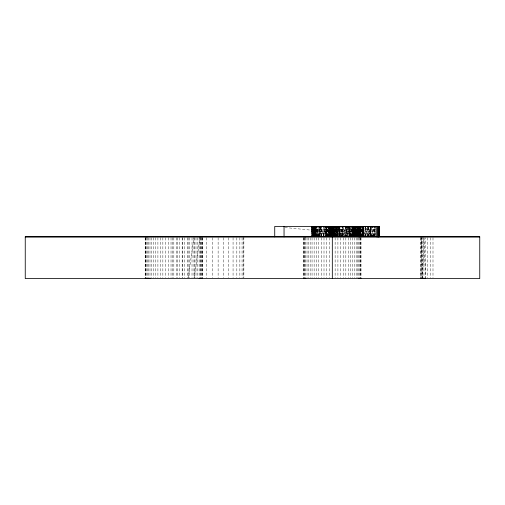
<?xml version="1.0" encoding="UTF-8"?>
<svg xmlns="http://www.w3.org/2000/svg" width="505" height="505" viewBox="0 0 505 505"><rect width="100%" height="100%" fill="white"/><g stroke="black" fill="none" stroke-linecap="round" stroke-linejoin="round"><path stroke-width="0.38" stroke-dasharray="2.52 1.89" d="M311.863 227.181L311.699 236.119L311.686 227.181L312.128 236.119L311.939 227.181M312.166 236.119L312.166 227.181M312.349 236.864L312.349 227.181L311.894 236.119M312.873 227.181L312.873 236.119L312.873 227.181L312.223 236.119M313.1 236.119L313.119 227.181M313.258 236.119L313.289 227.181M313.605 236.119L313.605 227.181M314.299 236.119L314.299 227.181M314.804 227.181L314.804 236.119L315.619 227.181M315.436 236.119L315.436 227.181L315.48 236.119L315.347 227.181L314.558 236.119M316.553 236.119L316.553 227.181L315.751 236.119M316.635 236.119L316.673 227.181M317.247 236.119L317.254 227.181M317.841 236.119L317.784 227.181M318.15 236.119L318.15 227.181M319.015 236.119L319.015 227.181M319.368 236.119L319.368 227.181M319.507 236.119L319.507 227.181M319.88 236.119L319.88 227.181M321.382 236.119L321.363 227.181M321.66 236.119L321.66 227.181L320.46 236.119M321.818 236.119L321.818 227.181M323.339 236.119L323.339 227.181M325.656 236.119L325.656 227.181M326.085 227.181L326.18 236.864L326.041 227.181M326.697 236.864L326.697 227.181M326.741 236.119L326.741 227.181L325.22 236.119M326.905 236.119L326.905 227.181M327.07 236.119L327.07 227.181M327.461 236.119L327.518 227.181M327.726 236.119L327.726 227.181M329.045 236.119L329.045 227.181M329.374 236.864L329.399 227.181L329.399 236.119M330.005 236.119L329.815 226.436M330.156 236.119L330.156 227.181M330.32 236.119L330.32 227.181M330.762 236.119L330.731 227.181M331.463 236.119L331.463 227.181L331.886 236.119L331.968 227.181L332.46 236.119L332.41 227.181L330.958 236.119L330.882 227.181L330.939 236.864M331.135 236.119L331.192 227.181M331.324 227.181L331.324 236.119L331.027 226.436M331.583 236.119L331.583 227.181M331.703 236.119L331.703 227.181M332.019 236.119L332.019 227.181L332.921 236.119M332.132 236.119L332.132 227.181M332.517 236.119L332.517 227.181L332.505 236.864M332.833 227.181L332.833 236.119L332.41 226.436M333.224 236.864L333.218 227.181M333.47 236.119L333.47 227.181M333.71 227.181L333.71 236.119L332.902 227.181M333.95 236.119L333.95 227.181M334.051 227.181L334.07 236.119L334.922 227.181L334.992 236.119M334.133 227.181L334.108 236.119L333.773 226.436M334.43 236.119L334.43 227.181M334.537 236.119L334.537 227.181M334.626 236.119L334.626 227.181M335.049 236.119L335.049 227.181M335.478 236.119L335.478 227.181M335.913 236.119L335.913 227.181M335.989 236.119L335.989 227.181M336.122 236.119L336.122 227.181M336.576 236.864L336.576 227.181L336.595 236.119M337.062 236.119L337.069 227.181L335.15 236.119M337.889 236.119L337.889 227.181M338.432 236.119L338.432 227.181M339.089 236.119L339.089 227.181M339.48 236.119L339.48 227.181M339.878 236.119L339.878 227.181M340.963 236.119L340.963 227.181M341.045 236.119L341.045 227.181M341.816 236.119L341.816 227.181M342.194 236.119L342.194 227.181M342.314 236.119L342.314 227.181M342.649 236.119L342.649 227.181M343.716 236.119L343.716 227.181M344.82 236.119L344.82 227.181M345.18 236.119L345.13 227.181M349.302 227.181L349.302 236.119L349.302 226.436M351.265 236.119L351.272 227.181M351.96 236.119L351.96 227.181M352.357 236.119L352.357 227.181L351.354 236.119M354.352 236.864L354.352 227.181L353.494 236.119M354.447 227.181L354.447 236.119L354.441 227.181L355.286 236.119M354.491 227.181L354.491 236.119L355.539 227.181M355.621 236.119L355.621 227.181M355.672 227.181L355.672 236.119L356.574 227.181M356.158 236.119L356.158 227.181M356.764 227.181L356.7 236.119L357.452 227.181M357.161 236.119L357.199 227.181M358.272 236.864L358.272 227.181M358.973 236.119L358.973 227.181M359.276 236.864L359.453 227.181L359.181 236.119L358.55 227.181M359.446 227.181L359.484 236.119L359.535 227.181M359.913 236.864L359.913 227.181M360.103 236.119L360.103 227.181M360.216 236.119L360.216 227.181M361.125 236.119L361.125 227.181M361.46 236.119L361.46 227.181M361.965 236.119L361.965 227.181M362.072 236.864L362.072 227.181M362.533 227.181L362.565 236.119L362.956 226.436M362.615 236.119L362.615 227.181M362.723 236.119L362.723 227.181M362.956 236.864L362.956 227.181M363.082 236.119L363.082 227.181M363.234 227.181L363.234 236.864L363.436 227.181L363.36 236.119L363.101 227.181M365.431 236.119L365.431 227.181M367.369 236.119L367.369 227.181M368.126 227.181L368.126 236.119L368.145 227.181M369.66 236.119L369.66 227.181M370.733 236.119L370.733 227.181M371.383 236.119L371.383 227.181M372.538 236.119L372.538 227.181M373.138 236.119L373.138 227.181M373.435 236.119L373.435 227.181M374.565 236.119L374.565 227.181M326.091 236.119L326.173 227.181L326.205 236.119L326.577 227.181L326.609 236.864M326.615 236.119L326.729 227.181M422.571 236.864L422.571 277.775L421.599 237.647L420.987 277.775L420.981 237.647M362.975 236.119L363.234 226.436M312.368 236.119L312.664 227.181L314.173 236.119M422.603 277.775L423.929 237.647L425.671 277.775L425.702 237.647M358.853 236.119L359.137 227.181M360.374 236.119L360.74 226.436M312.721 236.119L313.119 226.436M359.945 236.119L360.343 226.436M362.104 236.119L362.565 226.436M338.994 236.119L339.48 226.436M358.31 236.119L358.821 226.436M361.46 226.436L360.797 236.119L360.74 227.181L360.74 236.864M314.097 236.119L314.804 226.436M358.001 236.119L358.897 227.181M352.458 236.119L353.38 227.181M330.699 236.119L331.627 227.181L331.652 236.119L331.324 226.436M315.518 236.119L316.477 227.181M350.211 236.119L351.196 227.181M356.846 236.119L357.843 227.181M312.955 236.119L313.959 227.181M350.047 227.181L349.024 236.119L348.949 227.181L348.936 236.119M355.583 236.119L356.675 227.181L356.65 236.119M320.258 227.181L319.109 236.119L316.25 227.181M329.5 236.119L330.737 227.181M188.226 277.788L193.92 237.634M316.742 236.119L317.998 227.181M354.005 227.181L352.724 236.119L352.616 227.181L352.616 236.119M194.141 277.788L200.005 237.634M327.846 236.119L329.279 227.181M323.516 236.119L324.974 227.181M332.65 236.119L334.291 227.181M337.201 236.119L338.823 227.181M321.508 236.119L323.263 227.181M329.203 236.119L331.116 227.181M323.572 236.119L325.498 227.181M373.309 236.119L375.348 227.181M345.357 236.119L347.541 227.181M368.334 236.119L370.544 227.181M374.615 236.119L375.562 232.395M346.657 236.119L349.1 227.181M365.298 236.119L367.93 227.181M340.099 236.119L342.769 227.181M349.536 236.119L352.383 227.181L352.383 236.119M370.979 236.17L374.18 227.13M331.589 236.17L335.673 227.13M341.412 236.17L346.089 227.13M314.142 236.252L321.193 227.048M340.263 227.237L315.884 236.062L313.775 227.181M345.237 236.17L373.694 227.364M327.208 236.106L372.823 227.193M284.927 227.484L368.846 236.062M327.208 227.193L372.823 236.106M345.458 227.345L374.458 236.182M337.914 227.048L344.675 236.252M314.053 227.092L319.444 236.214M346.222 227.086L351.575 236.214M319.722 227.13L324.242 236.17M345.407 227.181L348.153 236.119M342.882 227.181L345.609 236.119M352.162 227.181L354.63 236.119M370.828 227.181L373.233 236.119M367.571 227.181L369.944 236.119M355.028 227.181L357.388 236.119M365.62 227.181L367.93 236.119M357.774 227.181L360.027 236.119M357.685 227.181L359.913 236.119M351.442 227.181L353.607 236.119M368.303 227.181L370.449 236.119M362.893 227.181L364.938 236.119M365.273 227.181L367.211 236.119M357.035 236.119L355.488 227.181L355.495 236.119M314.129 227.181L315.253 236.119M339.758 227.181L340.869 236.119M336.683 227.181L337.794 236.119M370.228 227.181L371.295 236.119M338.52 227.181L339.581 236.119M335.56 227.181L336.513 236.119M333.073 227.181L334.026 236.119M313.163 227.181L313.971 236.119M332.555 227.181L333.174 236.119M328.673 226.436L329.323 236.119M328.054 226.436L328.629 236.119L328.673 227.181L328.673 236.864M311.983 227.181L312.488 236.119M353.784 226.436L354.314 236.119M332.019 226.436L332.385 236.119M331.652 226.436L331.993 236.119M326.407 226.436L326.678 236.119M330.762 226.436L331.009 236.119L331.027 227.181M326.205 226.436L326.394 236.119M363.366 227.181L363.455 236.864M432.993 237.647L432.993 277.775M430.241 237.647L430.241 277.775M427.804 237.647L427.804 277.775M423.954 237.647L423.954 278.564M421.58 237.653L421.58 278.564M420.779 237.647L420.779 277.775M362.565 227.181L362.565 236.864M360.987 237.647L360.987 277.775M360.854 237.647L360.854 277.775M360.437 237.647L360.437 277.775M359.756 237.647L359.756 277.775M358.809 237.647L358.809 277.775M357.603 237.647L357.603 277.775M356.158 237.647L356.158 277.775M354.485 237.647L354.485 277.775M354.112 227.181L354.112 236.119M352.591 237.647L352.591 277.775M350.508 237.647L350.508 277.775M348.381 227.181L348.368 236.119M348.248 237.647L348.248 277.775M345.843 227.181L345.843 236.119M345.837 237.647L345.837 277.775M343.293 237.647L343.293 277.775M342.99 227.181L342.99 236.119M340.641 237.647L340.641 277.775M338.956 227.181L338.956 236.864M337.914 237.647L337.914 277.775M337.466 227.181L337.466 236.119M335.131 237.647L335.131 277.775M333.773 227.181L333.773 236.119M331.918 227.181L331.918 236.864M331.274 227.181L331.274 236.119M330.876 227.181L330.876 236.864M330.617 227.181L330.623 236.119M329.815 227.181L329.815 236.119M329.752 227.181L329.752 236.119M329.512 237.647L329.512 277.775M326.729 237.647L326.729 277.775M326.407 227.181L326.407 236.864M324.589 227.181L324.589 236.119M324.002 237.647L324.002 277.775M323.415 227.181L323.415 236.119M321.35 237.647L321.35 277.775M319.829 227.181L319.829 236.119M318.807 237.647L318.807 277.775M318.099 227.181L318.099 236.119M316.395 237.647L316.395 277.775M316.01 227.181L316.01 236.119M315.682 227.181L315.682 236.119M314.135 237.647L314.135 277.775M312.69 227.181L312.69 236.864M312.052 237.647L312.052 277.775M310.158 237.647L310.158 277.775M308.486 237.647L308.486 277.775M307.04 237.647L307.04 277.775M305.834 237.647L305.834 277.775M304.887 237.647L304.887 277.775M304.206 237.647L304.206 277.775M303.789 237.647L303.789 277.775M303.65 237.647L303.65 277.775M243.864 236.864L243.864 277.775M243.41 237.647L243.41 277.775M242.065 237.647L242.065 277.775M239.862 237.647L239.862 277.775M236.839 237.647L236.839 277.775M233.064 237.647L233.064 277.775M228.62 237.647L228.62 277.775M223.601 237.647L223.601 277.775M218.122 237.647L218.122 277.775M212.296 237.647L212.296 277.775M206.255 237.647L206.255 277.775M202.505 237.647L202.505 277.775M202.366 237.647L202.366 277.775M201.95 237.647L201.956 277.775M201.268 237.647L201.268 277.775M200.321 237.647L200.321 277.775M200.119 237.647L200.119 277.775M199.115 237.647L199.121 277.775M197.67 237.647L197.67 277.775M195.997 237.647L195.997 277.775M194.109 237.647L194.109 277.775M194.027 237.653L194.027 277.775M192.02 237.647L192.02 277.775M189.76 237.647L189.76 277.775M188.119 237.647L188.119 277.775M187.349 237.647L187.349 277.775M184.805 237.647L184.805 277.775M182.507 237.647L182.507 277.775M182.16 237.647L182.16 277.775M179.427 237.647L179.427 277.775M177.324 237.647L177.324 277.775M176.643 237.647L176.643 277.775M173.834 237.647L173.834 277.775M172.678 237.647L172.678 277.775M171.025 237.647L171.025 277.775M168.241 237.647L168.241 277.775M165.514 237.647L165.514 277.775M162.862 237.647L162.862 277.775M160.319 237.647L160.319 277.775M157.907 237.647L157.907 277.775M155.647 237.647L155.647 277.775M153.564 237.647L153.564 277.775M151.677 237.647L151.677 277.775M149.998 237.647L149.998 277.775M148.552 237.647L148.552 277.775M147.346 237.647L147.353 277.775M146.399 237.647L146.399 277.775M145.718 237.647L145.718 277.775M145.307 237.647L145.307 277.775M145.169 237.647L145.169 277.775M312.532 227.181L312.532 236.119L312.532 227.181M313.668 227.181L313.668 236.119L313.668 227.181M314.041 227.181L314.041 236.119L314.034 227.181M314.495 227.181L314.482 236.119L314.533 227.181M320.359 227.181L320.359 236.119L320.359 227.181M325.094 227.181L325.094 236.119L325.094 227.181M328.054 227.181L328.054 236.119L328.099 227.181M332.997 227.181L332.997 236.119L332.997 227.181M337.214 227.181L337.214 236.119L337.245 227.181M339.669 227.181L339.669 236.119L339.669 227.181M342.478 227.181L342.478 236.119L342.478 227.181M346.449 227.181L346.449 236.119L346.449 227.181M347.724 227.181L347.724 236.119L347.724 227.181M350.116 227.181L350.116 236.119L350.129 227.181M353.418 227.181L353.418 236.119L353.456 227.181M353.822 227.181L353.822 236.119L353.784 227.181M354.832 227.181L354.832 236.119L354.832 227.181M355.381 227.181L355.381 236.119L355.356 227.181M357.496 227.181L357.515 236.119L357.496 227.181M357.584 227.181L357.565 236.119L357.584 227.181M357.925 227.181L357.957 236.119L357.925 227.181M358.449 227.181L358.449 236.119L358.493 227.181M358.771 227.181L358.771 236.864L358.821 227.181M359.219 227.181L359.219 236.864L359.169 227.181M360.343 227.181L360.343 236.864L360.343 227.181M365.083 227.181L365.083 236.119L365.109 227.181M370.14 227.181L370.14 236.119L370.14 227.181M370.632 227.181L370.632 236.119L370.626 227.181M374.426 227.181L374.426 236.119L374.426 227.181M375.493 227.181L375.493 236.119L375.518 227.181M351.095 236.119L348.589 227.181L351.057 236.119"/><path stroke-width="0.76" d="M274.733 236.864L274.733 226.436L379.179 226.436L379.179 236.864L378.996 226.436M284.044 236.864L284.044 226.436M376.686 236.864L376.686 226.436M378.99 230.16L379.179 226.436L378.655 226.436M359.219 226.436L358.272 226.436M312.172 226.436L312.532 226.436M331.027 226.436L329.815 226.436M363.082 226.436L363.36 226.436M333.224 226.436L330.876 226.436L331.324 226.436M354.447 226.436L353.822 226.436L354.352 226.436M361.46 226.436L335.049 226.436M362.956 226.436L362.072 226.436L363.455 226.436M420.779 236.864L421.58 236.864M420.981 278.564L425.702 278.564M421.58 278.564L422.571 278.558M312.387 226.436L311.686 226.436L312.69 226.436M316.01 226.436L311.686 226.436M318.15 226.436L315.682 226.436M319.015 226.436L334.992 226.436M361.125 226.436L361.965 226.436M362.723 226.436L378.725 226.436M25.25 236.864L479.75 236.864L479.75 278.564L25.25 278.564L25.25 236.864L479.75 236.864M145.718 278.564L145.169 278.558L149.998 278.564M360.437 278.558L358.809 278.558M326.18 226.436L326.741 226.436L326.407 226.436M331.192 226.436L331.583 226.436M338.956 226.436L339.48 226.436M358.821 226.436L359.402 226.436M360.343 226.436L360.74 226.436M313.119 226.436L313.719 226.436M326.697 226.436L329.374 226.436M336.595 226.436L337.889 226.436M348.936 226.436L351.272 226.436M356.644 226.436L357.515 226.436M357.925 226.436L358.973 226.436M370.14 226.436L371.383 226.436M378.441 236.864L377.519 236.864L377.519 226.436L378.441 236.864L378.441 226.436M303.789 236.864L304.206 236.864M304.887 236.864L305.834 236.864M358.809 236.864L359.756 236.864M360.437 236.864L360.987 236.864M145.307 236.864L145.718 236.864M146.399 236.864L147.346 236.864M199.115 236.864L201.268 236.864M201.95 236.864L202.505 236.864M304.887 278.564L305.834 278.558M199.115 278.564L202.505 278.564L201.95 278.558M303.789 278.558L304.206 278.564M332.322 236.864L332.322 278.558M360.854 278.558L359.756 278.564L360.854 278.564"/></g></svg>
